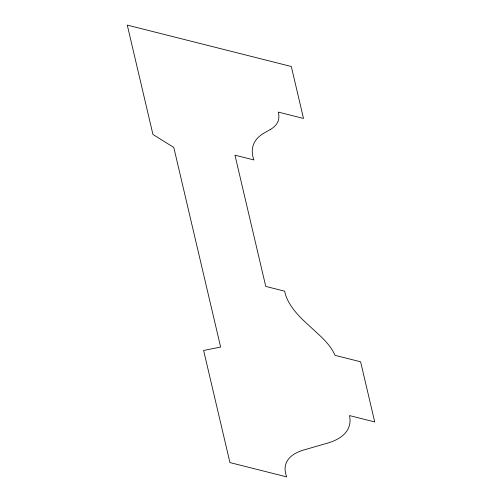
<?xml version="1.0" encoding="UTF-8"?>
<svg xmlns="http://www.w3.org/2000/svg" width="502" height="502" viewBox="0 0 502 502"><rect width="100%" height="100%" fill="white"/><g stroke="black" fill="none" stroke-linecap="round" stroke-linejoin="round"><path stroke-width="0.75" d="M270.465 129.397L264.309 132.917A134.787 49.403 19 0 0 253.886 159.943L234.955 155.168L265.759 286.41L284.684 291.185A138.784 50.865 19 0 0 305.191 322.027L319.824 335.549A113.923 41.754 19 0 1 334.991 355.322L360.612 361.791L374.73 421.944L349.492 415.574A134.247 49.202 19 0 1 326.52 443.417L304.187 449.861A112.429 41.202 19 0 0 286.724 476.9L229.941 462.568L203.63 350.471L220.635 347.045L173.792 147.444L152.941 134.467L127.27 25.1L291.311 66.496L303.503 118.447L278.265 112.078A94.37 34.588 19 0 1 270.465 129.397"/></g></svg>
